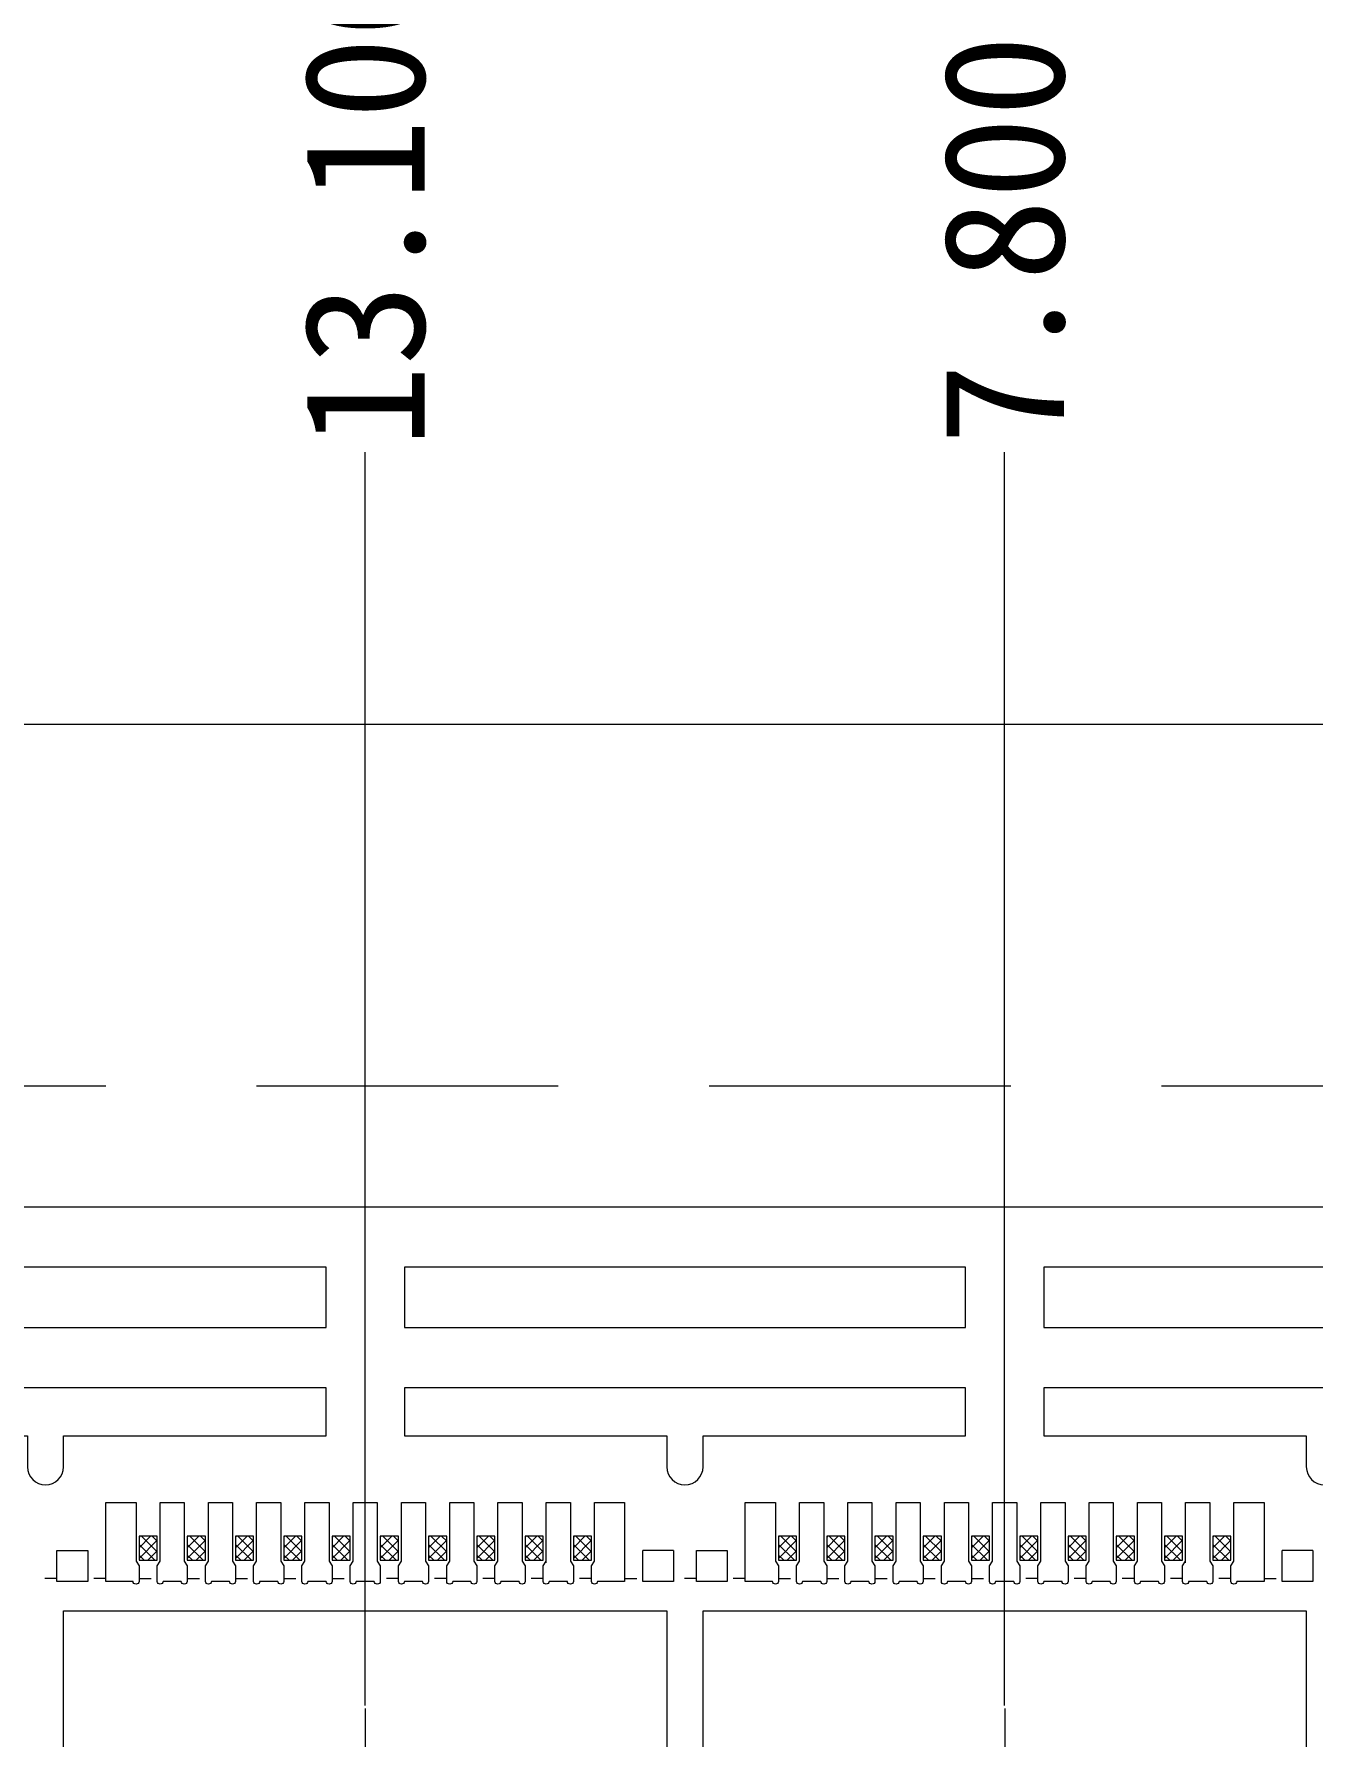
# Model space of a CAD drawing. Extents: x -140 to 3541, y -503 to -95.
# Drawn here: x 3223.72 to 3234.32, y -281.31 to -267.19 of the extents above; entities that cross this region are included whole.
import ezdxf

# ---------------------------------------------------------------- set-up
doc = ezdxf.new("R2010")
doc.units = 0
doc.header["$LTSCALE"] = 5
doc.header["$MEASUREMENT"] = 0
doc.header["$PDMODE"] = 3
for name, pattern in [('CENTER', [2, 1.25, -0.25, 0.25, -0.25]), ('DASHED', [0.75, 0.5, -0.25]), ('HIDDEN', [0.375, 0.25, -0.125])]:
    doc.linetypes.add(name, pattern=pattern)
doc.layers.get('0').update_dxf_attribs({"linetype": 'CONTINUOUS'})
doc.layers.get('Defpoints').update_dxf_attribs({"linetype": 'CONTINUOUS'})
for name, color, linetype in [('1', 7, 'CONTINUOUS'), ('1D', 4, 'CONTINUOUS'), ('center', 1, 'CONTINUOUS'), ('PKG', 2, 'CONTINUOUS'), ('PLATING', 3, 'CONTINUOUS'), ('标注', 4, 'CONTINUOUS')]:
    doc.layers.add(name, color=color, linetype=linetype)
doc.layers.add('标注线', color=3, linetype='CONTINUOUS', lineweight=18)
doc.styles.add('SIMPLEX', font='SIMPLEX')
doc.styles.add('宋体', font='')
doc.styles.get('宋体').set_extended_font_data('SimSun')
doc.dimstyles.new('副本Standard', dxfattribs={"dimtxt": 0.05, "dimasz": 0.05, "dimexe": 0.07, "dimexo": 0.07, "dimgap": 0.07, "dimtad": 1, "dimzin": 1, "dimdsep": 46, "dimtxsty": 'SIMPLEX', "dimcen": 0.1, "dimclrd": 256, "dimclre": 256, "dimclrt": 256, "dimadec": 0, "dimazin": 0, "dimtfac": 1, "dimtofl": 0, "dimtmove": 0, "dimatfit": 0, "dimfxl": 1, "dimlwd": -1, "dimlwe": -1, "dimarcsym": 0})

# ---------------------------------------------------------------- blocks, each defined once
blk = doc.blocks.new('*D77')
at = {"layer": 'Defpoints', "color": 0}
for p in [(3210.564, -270.656), (3239.564, -274.423), (3210.564, -281.071)]:
    blk.add_point(p, dxfattribs=at)
at = {"layer": '标注', "lineweight": 0}
blk.add_line((3210.564, -281.046), (3210.564, -270.656), dxfattribs=at)
at = {"layer": '标注', "lineweight": 0, "insert": (3210.564, -268.533), "char_height": 1, "attachment_point": 5, "rotation": 90, "style": '宋体'}
blk.add_mtext('29.000', dxfattribs=at)
blk = doc.blocks.new('*D78')
at = {"layer": 'Defpoints', "color": 0}
for p in [(3215.864, -270.656), (3239.564, -274.423), (3215.864, -281.071)]:
    blk.add_point(p, dxfattribs=at)
at = {"layer": '标注', "lineweight": 0}
blk.add_line((3215.864, -281.046), (3215.864, -270.656), dxfattribs=at)
at = {"layer": '标注', "lineweight": 0, "insert": (3215.864, -268.533), "char_height": 1, "attachment_point": 5, "rotation": 90, "style": '宋体'}
blk.add_mtext('23.700', dxfattribs=at)
blk = doc.blocks.new('*D79')
at = {"layer": 'Defpoints', "color": 0}
for p in [(3221.164, -270.656), (3239.564, -274.423), (3221.164, -281.071)]:
    blk.add_point(p, dxfattribs=at)
at = {"layer": '标注', "lineweight": 0}
blk.add_line((3221.164, -281.046), (3221.164, -270.656), dxfattribs=at)
at = {"layer": '标注', "lineweight": 0, "insert": (3221.164, -268.578), "char_height": 1, "attachment_point": 5, "rotation": 90, "style": '宋体'}
blk.add_mtext('18.400', dxfattribs=at)
blk = doc.blocks.new('*D80')
at = {"layer": 'Defpoints', "color": 0}
for p in [(3226.464, -270.656), (3239.564, -274.423), (3226.464, -281.071)]:
    blk.add_point(p, dxfattribs=at)
at = {"layer": '标注', "lineweight": 0}
blk.add_line((3226.464, -281.046), (3226.464, -270.656), dxfattribs=at)
at = {"layer": '标注', "lineweight": 0, "insert": (3226.464, -268.578), "char_height": 1, "attachment_point": 5, "rotation": 90, "style": '宋体'}
blk.add_mtext('13.100', dxfattribs=at)
blk = doc.blocks.new('*D81')
at = {"layer": 'Defpoints', "color": 0}
for p in [(3231.764, -270.656), (3239.564, -274.423), (3231.764, -281.071)]:
    blk.add_point(p, dxfattribs=at)
at = {"layer": '标注', "lineweight": 0}
blk.add_line((3231.764, -281.046), (3231.764, -270.656), dxfattribs=at)
at = {"layer": '标注', "lineweight": 0, "insert": (3231.764, -268.899), "char_height": 1, "attachment_point": 5, "rotation": 90, "style": '宋体'}
blk.add_mtext('7.800', dxfattribs=at)
blk = doc.blocks.new('*D108')
at = {"layer": 'Defpoints', "color": 0}
for p in [(3204.814, -270.656), (3204.821, -274.423), (3239.564, -274.423)]:
    blk.add_point(p, dxfattribs=at)
at = {"layer": '标注', "lineweight": 0}
for p, q in [((3204.814, -272.656), (3204.814, -270.656)), ((3204.821, -272.423), (3204.814, -272.656)), ((3204.821, -274.398), (3204.821, -272.423))]:
    blk.add_line(p, q, dxfattribs=at)
at = {"layer": '标注', "lineweight": 0, "insert": (3204.814, -268.547), "char_height": 1, "attachment_point": 5, "rotation": 90, "style": '宋体'}
blk.add_mtext('34.743', dxfattribs=at)
blk = doc.blocks.new('*D109')
at = {"layer": 'Defpoints', "color": 0}
for p in [(3200.314, -270.656), (3200.314, -273.911), (3239.564, -274.423)]:
    blk.add_point(p, dxfattribs=at)
at = {"layer": '标注', "lineweight": 0}
blk.add_line((3200.314, -273.886), (3200.314, -270.656), dxfattribs=at)
at = {"layer": '标注', "lineweight": 0, "insert": (3200.314, -268.539), "char_height": 1, "attachment_point": 5, "rotation": 90, "style": '宋体'}
blk.add_mtext('39.250', dxfattribs=at)
blk = doc.blocks.new('*D110')
at = {"layer": 'Defpoints', "color": 0}
for p in [(3239.564, -274.423), (3204.814, -346.911), (3206.996, -355.134)]:
    blk.add_point(p, dxfattribs=at)
at = {"layer": '标注', "lineweight": 0}
for p, q in [((3204.814, -346.936), (3204.814, -351.134)), ((3204.814, -351.134), (3206.996, -353.134)), ((3206.996, -353.134), (3206.996, -355.134))]:
    blk.add_line(p, q, dxfattribs=at)
at = {"layer": '标注', "lineweight": 0, "insert": (3206.996, -357.251), "char_height": 1, "attachment_point": 5, "rotation": 90, "style": '宋体'}
blk.add_mtext('34.750', dxfattribs=at)
blk = doc.blocks.new('*D131')
at = {"layer": 'Defpoints', "color": 0}
for p in [(3204.821, -274.423), (3198.555, -349.399), (3232.802, -349.399)]:
    blk.add_point(p, dxfattribs=at)
at = {"layer": '标注', "lineweight": 0}
blk.add_line((3232.777, -349.399), (3198.555, -349.399), dxfattribs=at)
at = {"layer": '标注', "lineweight": 0, "insert": (3196.441, -349.399), "char_height": 1, "attachment_point": 5, "style": '宋体'}
blk.add_mtext('74.976', dxfattribs=at)
blk = doc.blocks.new('*D135')
at = {"layer": 'Defpoints', "color": 0}
for p in [(3205.815, -270.667), (3239.564, -274.423), (3205.315, -277.411)]:
    blk.add_point(p, dxfattribs=at)
at = {"layer": '标注', "lineweight": 0}
for p, q in [((3205.815, -272.667), (3205.815, -270.667)), ((3205.315, -274.667), (3205.815, -272.667)), ((3205.315, -277.386), (3205.315, -274.667))]:
    blk.add_line(p, q, dxfattribs=at)
at = {"layer": '标注', "lineweight": 0, "insert": (3205.815, -268.55), "char_height": 1, "attachment_point": 5, "rotation": 90, "style": '宋体'}
blk.add_mtext('34.250', dxfattribs=at)
blk = doc.blocks.new('*D136')
at = {"layer": 'Defpoints', "color": 0}
for p in [(3201.314, -270.656), (3201.314, -272.911), (3239.564, -274.423)]:
    blk.add_point(p, dxfattribs=at)
at = {"layer": '标注', "lineweight": 0}
blk.add_line((3201.314, -272.886), (3201.314, -270.656), dxfattribs=at)
at = {"layer": '标注', "lineweight": 0, "insert": (3201.314, -268.539), "char_height": 1, "attachment_point": 5, "rotation": 90, "style": '宋体'}
blk.add_mtext('38.250', dxfattribs=at)

msp = doc.modelspace()

# ---------------------------------------------------------------- linework, layer by layer
at = {"lineweight": 0}
for points in [[(3221.48934, -277.91135), (3226.13934, -277.91135), (3226.13934, -277.41135), (3221.48934, -277.41128)], [(3226.78934, -277.91135), (3231.43934, -277.91135), (3231.43934, -277.41135), (3226.78934, -277.41128)], [(3232.08934, -277.91135), (3236.73934, -277.91135), (3236.73934, -277.41135), (3232.08934, -277.41128)]]:
    msp.add_lwpolyline(points, close=True, dxfattribs=at)
for points in [[(3223.66434, -279.06635, 1), (3223.96434, -279.06635), (3223.96434, -278.81135), (3226.13934, -278.81135), (3226.13934, -278.41135), (3221.48934, -278.41135), (3221.48934, -278.81135), (3223.66434, -278.81135)], [(3228.96434, -279.06635, 1), (3229.26434, -279.06635), (3229.26434, -278.81135), (3231.43934, -278.81135), (3231.43934, -278.41135), (3226.78934, -278.41135), (3226.78934, -278.81135), (3228.96434, -278.81135)], [(3234.26434, -279.06635, 1), (3234.56434, -279.06635), (3234.56434, -278.81135), (3236.73934, -278.81135), (3236.73934, -278.41135), (3232.08934, -278.41135), (3232.08934, -278.81135), (3234.26434, -278.81135)]]:
    msp.add_lwpolyline(points, format="xyb", close=True, dxfattribs=at)
at = {"layer": '1', "linetype": 'Continuous', "lineweight": 0}
for p, q in [((3223.90934, -279.76135), (3224.16434, -279.76135)), ((3229.01934, -279.76135), (3228.76434, -279.76135)), ((3229.20934, -279.76135), (3229.46434, -279.76135)), ((3234.31934, -279.76135), (3234.06434, -279.76135))]:
    msp.add_line(p, q, dxfattribs=at)
at = {"layer": '1', "lineweight": 0}
msp.add_lwpolyline([(3276.81434, -350.91135), (3201.31434, -350.91135), (3200.31434, -349.91135), (3200.31434, -339.41135), (3202.41434, -339.41135, 0.41421356), (3202.81434, -339.01135), (3202.81434, -319.81135, 0.41421356), (3202.41434, -319.41135), (3200.31434, -319.41135), (3200.31434, -304.41135), (3202.41434, -304.41135, 0.41421356), (3202.81434, -304.01135), (3202.81434, -284.81135, 0.41421356), (3202.41434, -284.41135), (3200.31434, -284.41135), (3200.31434, -273.91135), (3201.31434, -272.91135), (3276.81434, -272.91135)], format="xyb", dxfattribs=at)
at = {"layer": '1', "linetype": 'Continuous', "lineweight": 0}
for points in [[(3224.31434, -279.36135), (3224.56434, -279.36135), (3224.56434, -279.84885), (3224.58934, -279.88635), (3224.58934, -280.01635, -0.92662528), (3224.53949, -280.01635), (3224.31434, -280.01635)], [(3224.98934, -279.88635), (3224.98934, -280.01635, -0.92662528), (3224.93949, -280.01635), (3224.7892, -280.01635, -0.92662528), (3224.73934, -280.01635), (3224.73934, -279.88635), (3224.76434, -279.84885), (3224.76434, -279.36135), (3224.96434, -279.36135), (3224.96434, -279.84885)], [(3225.36434, -279.36135), (3225.36434, -279.84885), (3225.38934, -279.88635), (3225.38934, -280.01635, -0.92662528), (3225.33949, -280.01635), (3225.1892, -280.01635, -0.92662528), (3225.13934, -280.01635), (3225.13934, -279.88635), (3225.16434, -279.84885), (3225.16434, -279.36135), (3225.33931, -279.36135)], [(3225.76434, -279.36135), (3225.76434, -279.84885), (3225.78934, -279.88635), (3225.78934, -280.01635, -0.92662528), (3225.73949, -280.01635), (3225.5892, -280.01635, -0.92662528), (3225.53934, -280.01635), (3225.53934, -279.88635), (3225.56434, -279.84885), (3225.56434, -279.36135)], [(3226.56434, -279.36135), (3226.56434, -279.84885), (3226.58934, -279.88635), (3226.58934, -280.01635, -0.92662528), (3226.53949, -280.01635), (3226.3892, -280.01635, -0.92662528), (3226.33934, -280.01635), (3226.33934, -279.88635), (3226.36434, -279.84885), (3226.36434, -279.36135)], [(3226.96434, -279.36135), (3226.96434, -279.84885), (3226.98934, -279.88635), (3226.98934, -280.01635, -0.92662528), (3226.93949, -280.01635), (3226.7892, -280.01635, -0.92662528), (3226.73934, -280.01635), (3226.73934, -279.88635), (3226.76434, -279.84885), (3226.76434, -279.36135)], [(3227.36434, -279.36135), (3227.36434, -279.84885), (3227.38934, -279.88635), (3227.38934, -280.01635, -0.92662528), (3227.33949, -280.01635), (3227.1892, -280.01635, -0.92662528), (3227.13934, -280.01635), (3227.13934, -279.88635), (3227.16434, -279.84885), (3227.16434, -279.36135)], [(3227.76434, -279.36135), (3227.76434, -279.84885), (3227.78934, -279.88635), (3227.78934, -280.01635, -0.92662528), (3227.73949, -280.01635), (3227.5892, -280.01635, -0.92662528), (3227.53934, -280.01635), (3227.53934, -279.88635), (3227.56434, -279.84885), (3227.56434, -279.36135)], [(3228.61434, -279.36135), (3228.61434, -280.01635), (3228.3892, -280.01635, -0.92662528), (3228.33934, -280.01635), (3228.33934, -279.88635), (3228.36434, -279.84885), (3228.36434, -279.36135)], [(3229.61434, -279.36135), (3229.86434, -279.36135), (3229.86434, -279.84885), (3229.88934, -279.88635), (3229.88934, -280.01635, -0.92662528), (3229.83949, -280.01635), (3229.61434, -280.01635)], [(3230.28934, -279.88635), (3230.28934, -280.01635, -0.92662528), (3230.23949, -280.01635), (3230.0892, -280.01635, -0.92662528), (3230.03934, -280.01635), (3230.03934, -279.88635), (3230.06434, -279.84885), (3230.06434, -279.36135), (3230.26434, -279.36135), (3230.26434, -279.84885)], [(3230.66434, -279.36135), (3230.66434, -279.84885), (3230.68934, -279.88635), (3230.68934, -280.01635, -0.92662528), (3230.63949, -280.01635), (3230.4892, -280.01635, -0.92662528), (3230.43934, -280.01635), (3230.43934, -279.88635), (3230.46434, -279.84885), (3230.46434, -279.36135), (3230.63931, -279.36135)], [(3231.06434, -279.36135), (3231.06434, -279.84885), (3231.08934, -279.88635), (3231.08934, -280.01635, -0.92662528), (3231.03949, -280.01635), (3230.8892, -280.01635, -0.92662528), (3230.83934, -280.01635), (3230.83934, -279.88635), (3230.86434, -279.84885), (3230.86434, -279.36135)], [(3231.86434, -279.36135), (3231.86434, -279.84885), (3231.88934, -279.88635), (3231.88934, -280.01635, -0.92662528), (3231.83949, -280.01635), (3231.6892, -280.01635, -0.92662528), (3231.63934, -280.01635), (3231.63934, -279.88635), (3231.66434, -279.84885), (3231.66434, -279.36135)], [(3232.26434, -279.36135), (3232.26434, -279.84885), (3232.28934, -279.88635), (3232.28934, -280.01635, -0.92662528), (3232.23949, -280.01635), (3232.0892, -280.01635, -0.92662528), (3232.03934, -280.01635), (3232.03934, -279.88635), (3232.06434, -279.84885), (3232.06434, -279.36135)], [(3232.66434, -279.36135), (3232.66434, -279.84885), (3232.68934, -279.88635), (3232.68934, -280.01635, -0.92662528), (3232.63949, -280.01635), (3232.4892, -280.01635, -0.92662528), (3232.43934, -280.01635), (3232.43934, -279.88635), (3232.46434, -279.84885), (3232.46434, -279.36135)], [(3233.06434, -279.36135), (3233.06434, -279.84885), (3233.08934, -279.88635), (3233.08934, -280.01635, -0.92662528), (3233.03949, -280.01635), (3232.8892, -280.01635, -0.92662528), (3232.83934, -280.01635), (3232.83934, -279.88635), (3232.86434, -279.84885), (3232.86434, -279.36135)], [(3233.91434, -279.36135), (3233.91434, -280.01635), (3233.6892, -280.01635, -0.92662528), (3233.63934, -280.01635), (3233.63934, -279.88635), (3233.66434, -279.84885), (3233.66434, -279.36135)]]:
    msp.add_lwpolyline(points, format="xyb", close=True, dxfattribs=at)
for points in [[(3225.96434, -279.36135), (3226.16434, -279.36135), (3226.16434, -279.84885), (3226.18934, -279.88635), (3226.18934, -280.01635, -0.92662528), (3226.13949, -280.01635), (3225.9892, -280.01635, -0.92662528), (3225.93934, -280.01635), (3225.93934, -279.88635), (3225.96434, -279.84885), (3225.96434, -279.36135), (3225.98931, -279.36135)], [(3227.96434, -279.86135), (3227.96434, -279.36135), (3228.16434, -279.36135), (3228.16434, -279.84885), (3228.18934, -279.88635), (3228.18934, -280.01635, -0.92662528), (3228.13949, -280.01635), (3227.9892, -280.01635, -0.92662528), (3227.93934, -280.01635), (3227.93934, -279.88635), (3227.96434, -279.84885)], [(3231.26434, -279.36135), (3231.46434, -279.36135), (3231.46434, -279.84885), (3231.48934, -279.88635), (3231.48934, -280.01635, -0.92662528), (3231.43949, -280.01635), (3231.2892, -280.01635, -0.92662528), (3231.23934, -280.01635), (3231.23934, -279.88635), (3231.26434, -279.84885), (3231.26434, -279.36135), (3231.28931, -279.36135)], [(3233.26434, -279.86135), (3233.26434, -279.36135), (3233.46434, -279.36135), (3233.46434, -279.84885), (3233.48934, -279.88635), (3233.48934, -280.01635, -0.92662528), (3233.43949, -280.01635), (3233.2892, -280.01635, -0.92662528), (3233.23934, -280.01635), (3233.23934, -279.88635), (3233.26434, -279.84885)]]:
    msp.add_lwpolyline(points, format="xyb", dxfattribs=at)
at = {"layer": '1', "lineweight": 0}
for points in [[(3224.16434, -279.76135), (3224.16434, -280.01635), (3223.90934, -280.01635), (3223.90934, -279.76135)], [(3229.01934, -279.76135), (3229.01934, -280.01635), (3228.76434, -280.01635), (3228.76434, -279.76135)], [(3229.46434, -279.76135), (3229.46434, -280.01635), (3229.20934, -280.01635), (3229.20934, -279.76135)], [(3234.31934, -279.76135), (3234.31934, -280.01635), (3234.06434, -280.01635), (3234.06434, -279.76135)]]:
    msp.add_lwpolyline(points, dxfattribs=at)
at = {"layer": '1D', "linetype": 'HIDDEN', "lineweight": 0, "ltscale": 0.05}
for p, q in [((3224.58934, -279.99135), (3224.73934, -279.99135)), ((3224.98934, -279.99135), (3225.13934, -279.99135)), ((3225.38934, -279.99135), (3225.53934, -279.99135)), ((3225.78934, -279.99135), (3225.93934, -279.99135)), ((3226.18934, -279.99135), (3226.33934, -279.99135)), ((3226.73934, -279.99135), (3226.58934, -279.99135)), ((3227.13934, -279.99135), (3226.98934, -279.99135)), ((3227.53934, -279.99135), (3227.38934, -279.99135)), ((3227.93934, -279.99135), (3227.78934, -279.99135)), ((3228.33934, -279.99135), (3228.18934, -279.99135)), ((3229.88934, -279.99135), (3230.03934, -279.99135)), ((3230.28934, -279.99135), (3230.43934, -279.99135)), ((3230.68934, -279.99135), (3230.83934, -279.99135)), ((3231.08934, -279.99135), (3231.23934, -279.99135)), ((3231.48934, -279.99135), (3231.63934, -279.99135)), ((3232.03934, -279.99135), (3231.88934, -279.99135)), ((3232.43934, -279.99135), (3232.28934, -279.99135)), ((3232.83934, -279.99135), (3232.68934, -279.99135)), ((3233.23934, -279.99135), (3233.08934, -279.99135)), ((3233.63934, -279.99135), (3233.48934, -279.99135))]:
    msp.add_line(p, q, dxfattribs=at)
at = {"layer": '1D', "linetype": 'DASHED', "lineweight": 0}
msp.add_lwpolyline([(3276.81434, -275.91135), (3200.31434, -275.91135), (3200.31434, -347.91135), (3276.81434, -347.91135)], dxfattribs=at)
at = {"layer": '1D', "color": 1, "lineweight": 0}
msp.add_lwpolyline([(3276.81434, -346.91135), (3204.81434, -346.91135), (3204.81434, -276.91135), (3276.81434, -276.91135)], dxfattribs=at)
at = {"layer": '1D', "linetype": 'HIDDEN', "lineweight": 0, "ltscale": 0.08}
for points in [[(3223.90934, -279.99135), (3223.71934, -279.99135)], [(3224.31434, -279.99135), (3224.16434, -279.99135)], [(3228.61434, -279.99135), (3228.76434, -279.99135)], [(3229.20934, -279.99135), (3229.01934, -279.99135)], [(3229.61434, -279.99135), (3229.46434, -279.99135)], [(3233.91434, -279.99135), (3234.06434, -279.99135)]]:
    msp.add_lwpolyline(points, dxfattribs=at)
at = {"layer": 'center', "linetype": 'CENTER', "lineweight": 0}
for p, q in [((3226.46434, -281.0706), (3226.46434, -284.45209)), ((3231.76434, -281.0706), (3231.76434, -284.45209))]:
    msp.add_line(p, q, dxfattribs=at)
at = {"layer": 'PKG', "linetype": 'Continuous', "lineweight": 0}
for points in [[(3223.96434, -285.26135), (3223.96434, -280.26135), (3228.96434, -280.26135), (3228.96434, -285.26135)], [(3229.26434, -285.26135), (3229.26434, -280.26135), (3234.26434, -280.26135), (3234.26434, -285.26135)]]:
    msp.add_lwpolyline(points, close=True, dxfattribs=at)
at = {"layer": 'PLATING', "lineweight": 0}
for p, q in [((3224.73934, -279.64135), (3224.58934, -279.64135)), ((3224.58934, -279.64135), (3224.58934, -279.84135)), ((3224.73934, -279.84135), (3224.73934, -279.64135)), ((3225.13934, -279.64135), (3224.98934, -279.64135)), ((3224.98934, -279.64135), (3224.98934, -279.84135)), ((3225.13934, -279.84135), (3225.13934, -279.64135)), ((3225.53934, -279.64135), (3225.38934, -279.64135)), ((3225.38934, -279.64135), (3225.38934, -279.84135)), ((3225.53934, -279.84135), (3225.53934, -279.64135)), ((3225.93934, -279.64135), (3225.78934, -279.64135)), ((3225.78934, -279.64135), (3225.78934, -279.84135)), ((3225.93934, -279.84135), (3225.93934, -279.64135)), ((3226.33934, -279.64135), (3226.18934, -279.64135)), ((3226.18934, -279.64135), (3226.18934, -279.84135)), ((3226.33934, -279.84135), (3226.33934, -279.64135)), ((3226.73934, -279.64135), (3226.58934, -279.64135)), ((3226.58934, -279.64135), (3226.58934, -279.84135)), ((3226.73934, -279.84135), (3226.73934, -279.64135)), ((3227.13934, -279.64135), (3226.98934, -279.64135)), ((3226.98934, -279.64135), (3226.98934, -279.84135)), ((3227.13934, -279.84135), (3227.13934, -279.64135)), ((3227.53934, -279.64135), (3227.38934, -279.64135)), ((3227.38934, -279.64135), (3227.38934, -279.84135)), ((3227.53934, -279.84135), (3227.53934, -279.64135)), ((3227.93934, -279.64135), (3227.78934, -279.64135)), ((3227.78934, -279.64135), (3227.78934, -279.84135)), ((3227.93934, -279.84135), (3227.93934, -279.64135)), ((3228.33934, -279.64135), (3228.18934, -279.64135)), ((3228.18934, -279.64135), (3228.18934, -279.84135)), ((3228.33934, -279.84135), (3228.33934, -279.64135)), ((3230.03934, -279.64135), (3229.88934, -279.64135)), ((3229.88934, -279.64135), (3229.88934, -279.84135)), ((3230.03934, -279.84135), (3230.03934, -279.64135)), ((3230.43934, -279.64135), (3230.28934, -279.64135)), ((3230.28934, -279.64135), (3230.28934, -279.84135)), ((3230.43934, -279.84135), (3230.43934, -279.64135)), ((3230.83934, -279.64135), (3230.68934, -279.64135)), ((3230.68934, -279.64135), (3230.68934, -279.84135)), ((3230.83934, -279.84135), (3230.83934, -279.64135)), ((3231.23934, -279.64135), (3231.08934, -279.64135)), ((3231.08934, -279.64135), (3231.08934, -279.84135)), ((3231.23934, -279.84135), (3231.23934, -279.64135)), ((3231.63934, -279.64135), (3231.48934, -279.64135)), ((3231.48934, -279.64135), (3231.48934, -279.84135)), ((3231.63934, -279.84135), (3231.63934, -279.64135)), ((3232.03934, -279.64135), (3231.88934, -279.64135)), ((3231.88934, -279.64135), (3231.88934, -279.84135)), ((3232.03934, -279.84135), (3232.03934, -279.64135)), ((3232.43934, -279.64135), (3232.28934, -279.64135)), ((3232.28934, -279.64135), (3232.28934, -279.84135)), ((3232.43934, -279.84135), (3232.43934, -279.64135)), ((3232.83934, -279.64135), (3232.68934, -279.64135)), ((3232.68934, -279.64135), (3232.68934, -279.84135)), ((3232.83934, -279.84135), (3232.83934, -279.64135)), ((3233.23934, -279.64135), (3233.08934, -279.64135)), ((3233.08934, -279.64135), (3233.08934, -279.84135)), ((3233.23934, -279.84135), (3233.23934, -279.64135)), ((3233.63934, -279.64135), (3233.48934, -279.64135)), ((3233.48934, -279.64135), (3233.48934, -279.84135)), ((3233.63934, -279.84135), (3233.63934, -279.64135)), ((3224.58934, -279.84135), (3224.73934, -279.84135)), ((3224.98934, -279.84135), (3225.13934, -279.84135)), ((3225.38934, -279.84135), (3225.53934, -279.84135)), ((3225.78934, -279.84135), (3225.93934, -279.84135)), ((3226.18934, -279.84135), (3226.33934, -279.84135)), ((3226.58934, -279.84135), (3226.73934, -279.84135)), ((3226.98934, -279.84135), (3227.13934, -279.84135)), ((3227.38934, -279.84135), (3227.53934, -279.84135)), ((3227.78934, -279.84135), (3227.93934, -279.84135)), ((3228.18934, -279.84135), (3228.33934, -279.84135)), ((3229.88934, -279.84135), (3230.03934, -279.84135)), ((3230.28934, -279.84135), (3230.43934, -279.84135)), ((3230.68934, -279.84135), (3230.83934, -279.84135)), ((3231.08934, -279.84135), (3231.23934, -279.84135)), ((3231.48934, -279.84135), (3231.63934, -279.84135)), ((3231.88934, -279.84135), (3232.03934, -279.84135)), ((3232.28934, -279.84135), (3232.43934, -279.84135)), ((3232.68934, -279.84135), (3232.83934, -279.84135)), ((3233.08934, -279.84135), (3233.23934, -279.84135)), ((3233.48934, -279.84135), (3233.63934, -279.84135))]:
    msp.add_line(p, q, dxfattribs=at)
at = {"layer": '标注线', "lineweight": 0}
for p, q in [((3224.59701, -279.64135), (3224.58934, -279.64902)), ((3224.6854, -279.64135), (3224.58934, -279.7374)), ((3224.73934, -279.67579), (3224.58934, -279.82579)), ((3224.58934, -279.70977), (3224.72092, -279.84135)), ((3224.60931, -279.64135), (3224.73934, -279.77138)), ((3224.6977, -279.64135), (3224.73934, -279.683)), ((3224.99701, -279.64135), (3224.98934, -279.64902)), ((3225.0854, -279.64135), (3224.98934, -279.7374)), ((3225.13934, -279.67579), (3224.98934, -279.82579)), ((3224.98934, -279.70977), (3225.12092, -279.84135)), ((3225.00931, -279.64135), (3225.13934, -279.77138)), ((3225.0977, -279.64135), (3225.13934, -279.683)), ((3225.39701, -279.64135), (3225.38934, -279.64902)), ((3225.4854, -279.64135), (3225.38934, -279.7374)), ((3225.53934, -279.67579), (3225.38934, -279.82579)), ((3225.38934, -279.70977), (3225.52092, -279.84135)), ((3225.40931, -279.64135), (3225.53934, -279.77138)), ((3225.4977, -279.64135), (3225.53934, -279.683)), ((3225.79701, -279.64135), (3225.78934, -279.64902)), ((3225.8854, -279.64135), (3225.78934, -279.7374)), ((3225.93934, -279.67579), (3225.78934, -279.82579)), ((3225.78934, -279.70977), (3225.92092, -279.84135)), ((3225.80931, -279.64135), (3225.93934, -279.77138)), ((3225.8977, -279.64135), (3225.93934, -279.683)), ((3226.19701, -279.64135), (3226.18934, -279.64902)), ((3226.2854, -279.64135), (3226.18934, -279.7374)), ((3226.33934, -279.67579), (3226.18934, -279.82579)), ((3226.18934, -279.70977), (3226.32092, -279.84135)), ((3226.20931, -279.64135), (3226.33934, -279.77138)), ((3226.2977, -279.64135), (3226.33934, -279.683)), ((3226.59701, -279.64135), (3226.58934, -279.64902)), ((3226.6854, -279.64135), (3226.58934, -279.7374)), ((3226.73934, -279.67579), (3226.58934, -279.82579)), ((3226.58934, -279.70977), (3226.72092, -279.84135)), ((3226.60931, -279.64135), (3226.73934, -279.77138)), ((3226.6977, -279.64135), (3226.73934, -279.683)), ((3226.99701, -279.64135), (3226.98934, -279.64902)), ((3227.0854, -279.64135), (3226.98934, -279.7374)), ((3227.13934, -279.67579), (3226.98934, -279.82579)), ((3226.98934, -279.70977), (3227.12092, -279.84135)), ((3227.00931, -279.64135), (3227.13934, -279.77138)), ((3227.0977, -279.64135), (3227.13934, -279.683)), ((3227.39701, -279.64135), (3227.38934, -279.64902)), ((3227.4854, -279.64135), (3227.38934, -279.7374)), ((3227.53934, -279.67579), (3227.38934, -279.82579)), ((3227.38934, -279.70977), (3227.52092, -279.84135)), ((3227.40931, -279.64135), (3227.53934, -279.77138)), ((3227.4977, -279.64135), (3227.53934, -279.683)), ((3227.79701, -279.64135), (3227.78934, -279.64902)), ((3227.8854, -279.64135), (3227.78934, -279.7374)), ((3227.93934, -279.67579), (3227.78934, -279.82579)), ((3227.78934, -279.70977), (3227.92092, -279.84135)), ((3227.80931, -279.64135), (3227.93934, -279.77138)), ((3227.8977, -279.64135), (3227.93934, -279.683)), ((3228.19701, -279.64135), (3228.18934, -279.64902)), ((3228.2854, -279.64135), (3228.18934, -279.7374)), ((3228.33934, -279.67579), (3228.18934, -279.82579)), ((3228.18934, -279.70977), (3228.32092, -279.84135)), ((3228.20931, -279.64135), (3228.33934, -279.77138)), ((3228.2977, -279.64135), (3228.33934, -279.683)), ((3229.89701, -279.64135), (3229.88934, -279.64902)), ((3229.9854, -279.64135), (3229.88934, -279.7374)), ((3230.03934, -279.67579), (3229.88934, -279.82579)), ((3229.88934, -279.70977), (3230.02092, -279.84135)), ((3229.90931, -279.64135), (3230.03934, -279.77138)), ((3229.9977, -279.64135), (3230.03934, -279.683)), ((3230.29701, -279.64135), (3230.28934, -279.64902)), ((3230.3854, -279.64135), (3230.28934, -279.7374)), ((3230.43934, -279.67579), (3230.28934, -279.82579)), ((3230.28934, -279.70977), (3230.42092, -279.84135)), ((3230.30931, -279.64135), (3230.43934, -279.77138)), ((3230.3977, -279.64135), (3230.43934, -279.683)), ((3230.69701, -279.64135), (3230.68934, -279.64902)), ((3230.7854, -279.64135), (3230.68934, -279.7374)), ((3230.83934, -279.67579), (3230.68934, -279.82579)), ((3230.68934, -279.70977), (3230.82092, -279.84135)), ((3230.70931, -279.64135), (3230.83934, -279.77138)), ((3230.7977, -279.64135), (3230.83934, -279.683)), ((3231.09701, -279.64135), (3231.08934, -279.64902)), ((3231.1854, -279.64135), (3231.08934, -279.7374)), ((3231.23934, -279.67579), (3231.08934, -279.82579)), ((3231.08934, -279.70977), (3231.22092, -279.84135)), ((3231.10931, -279.64135), (3231.23934, -279.77138)), ((3231.1977, -279.64135), (3231.23934, -279.683)), ((3231.49701, -279.64135), (3231.48934, -279.64902)), ((3231.5854, -279.64135), (3231.48934, -279.7374)), ((3231.63934, -279.67579), (3231.48934, -279.82579)), ((3231.48934, -279.70977), (3231.62092, -279.84135)), ((3231.50931, -279.64135), (3231.63934, -279.77138)), ((3231.5977, -279.64135), (3231.63934, -279.683)), ((3231.89701, -279.64135), (3231.88934, -279.64902)), ((3231.9854, -279.64135), (3231.88934, -279.7374)), ((3232.03934, -279.67579), (3231.88934, -279.82579)), ((3231.88934, -279.70977), (3232.02092, -279.84135)), ((3231.90931, -279.64135), (3232.03934, -279.77138)), ((3231.9977, -279.64135), (3232.03934, -279.683)), ((3232.29701, -279.64135), (3232.28934, -279.64902)), ((3232.3854, -279.64135), (3232.28934, -279.7374)), ((3232.43934, -279.67579), (3232.28934, -279.82579)), ((3232.28934, -279.70977), (3232.42092, -279.84135)), ((3232.30931, -279.64135), (3232.43934, -279.77138)), ((3232.3977, -279.64135), (3232.43934, -279.683)), ((3232.69701, -279.64135), (3232.68934, -279.64902)), ((3232.7854, -279.64135), (3232.68934, -279.7374)), ((3232.83934, -279.67579), (3232.68934, -279.82579)), ((3232.68934, -279.70977), (3232.82092, -279.84135)), ((3232.70931, -279.64135), (3232.83934, -279.77138)), ((3232.7977, -279.64135), (3232.83934, -279.683)), ((3233.09701, -279.64135), (3233.08934, -279.64902)), ((3233.1854, -279.64135), (3233.08934, -279.7374)), ((3233.23934, -279.67579), (3233.08934, -279.82579)), ((3233.08934, -279.70977), (3233.22092, -279.84135)), ((3233.10931, -279.64135), (3233.23934, -279.77138)), ((3233.1977, -279.64135), (3233.23934, -279.683)), ((3233.49701, -279.64135), (3233.48934, -279.64902)), ((3233.5854, -279.64135), (3233.48934, -279.7374)), ((3233.63934, -279.67579), (3233.48934, -279.82579)), ((3233.48934, -279.70977), (3233.62092, -279.84135)), ((3233.50931, -279.64135), (3233.63934, -279.77138)), ((3233.5977, -279.64135), (3233.63934, -279.683)), ((3224.58934, -279.79816), (3224.63253, -279.84135)), ((3224.73934, -279.76418), (3224.66218, -279.84135)), ((3224.98934, -279.79816), (3225.03253, -279.84135)), ((3225.13934, -279.76418), (3225.06218, -279.84135)), ((3225.38934, -279.79816), (3225.43253, -279.84135)), ((3225.53934, -279.76418), (3225.46218, -279.84135)), ((3225.78934, -279.79816), (3225.83253, -279.84135)), ((3225.93934, -279.76418), (3225.86218, -279.84135)), ((3226.18934, -279.79816), (3226.23253, -279.84135)), ((3226.33934, -279.76418), (3226.26218, -279.84135)), ((3226.58934, -279.79816), (3226.63253, -279.84135)), ((3226.73934, -279.76418), (3226.66218, -279.84135)), ((3226.98934, -279.79816), (3227.03253, -279.84135)), ((3227.13934, -279.76418), (3227.06218, -279.84135)), ((3227.38934, -279.79816), (3227.43253, -279.84135)), ((3227.53934, -279.76418), (3227.46218, -279.84135)), ((3227.78934, -279.79816), (3227.83253, -279.84135)), ((3227.93934, -279.76418), (3227.86218, -279.84135)), ((3228.18934, -279.79816), (3228.23253, -279.84135)), ((3228.33934, -279.76418), (3228.26218, -279.84135)), ((3229.88934, -279.79816), (3229.93253, -279.84135)), ((3230.03934, -279.76418), (3229.96218, -279.84135)), ((3230.28934, -279.79816), (3230.33253, -279.84135)), ((3230.43934, -279.76418), (3230.36218, -279.84135)), ((3230.68934, -279.79816), (3230.73253, -279.84135)), ((3230.83934, -279.76418), (3230.76218, -279.84135)), ((3231.08934, -279.79816), (3231.13253, -279.84135)), ((3231.23934, -279.76418), (3231.16218, -279.84135)), ((3231.48934, -279.79816), (3231.53253, -279.84135)), ((3231.63934, -279.76418), (3231.56218, -279.84135)), ((3231.88934, -279.79816), (3231.93253, -279.84135)), ((3232.03934, -279.76418), (3231.96218, -279.84135)), ((3232.28934, -279.79816), (3232.33253, -279.84135)), ((3232.43934, -279.76418), (3232.36218, -279.84135)), ((3232.68934, -279.79816), (3232.73253, -279.84135)), ((3232.83934, -279.76418), (3232.76218, -279.84135)), ((3233.08934, -279.79816), (3233.13253, -279.84135)), ((3233.23934, -279.76418), (3233.16218, -279.84135)), ((3233.48934, -279.79816), (3233.53253, -279.84135)), ((3233.63934, -279.76418), (3233.56218, -279.84135))]:
    msp.add_line(p, q, dxfattribs=at)

# ---------------------------------------------------------------- dimensions: what is measured, and where the dimension line sits
at = {"layer": '标注', "lineweight": 0}
for feature_location, offset, dtype, origin, picture, middle in [((3200.31434, -273.91135), (0, 3.25558), 1, (3239.56434, -274.42335), '*D109', (3200.31434, -268.53873)), ((3201.31434, -272.91135), (0, 2.25558), 1, (3239.56434, -274.42335), '*D136', (3201.31434, -268.53873)), ((3204.82134, -274.42335), (-0.007, 3.76758), 1, (3239.56434, -274.42335), '*D108', (3204.81434, -268.54711)), ((3205.31474, -277.41135), (0.5, 6.7441), 1, (3239.56434, -274.42335), '*D135', (3205.81474, -268.55021)), ((3210.56434, -281.0706), (0, 10.41484), 1, (3239.56434, -274.42335), '*D77', (3210.56434, -268.53314)), ((3215.86434, -281.0706), (0, 10.41484), 1, (3239.56434, -274.42335), '*D78', (3215.86434, -268.53314)), ((3221.16434, -281.0706), (0, 10.41484), 1, (3239.56434, -274.42335), '*D79', (3221.16434, -268.57783)), ((3226.46434, -281.0706), (0, 10.41484), 1, (3239.56434, -274.42335), '*D80', (3226.46434, -268.57783)), ((3231.76434, -281.0706), (0, 10.41484), 1, (3239.56434, -274.42335), '*D81', (3231.76434, -268.89906)), ((3232.80234, -349.39935), (-34.24687, 0), 0, (3204.82134, -274.42335), '*D131', (3196.44122, -349.39935)), ((3204.81434, -346.91135), (2.18161, -8.22295), 1, (3239.56434, -274.42335), '*D110', (3206.99595, -357.25134))]:
    dim = msp.add_ordinate_dim(feature_location=feature_location, offset=offset, dtype=dtype, origin=origin, dimstyle='副本Standard', override={"dimtxt": 1, "dimasz": 1, "dimexo": 0.025, "dimgap": 0.05, "dimtad": 0, "dimdec": 3, "dimtxsty": '宋体', "dimlwe": 0}, dxfattribs=at)
    dim.commit()
    dim.dimension.update_dxf_attribs({"geometry": picture, "text_midpoint": middle})

doc.saveas('drawing.dxf')
